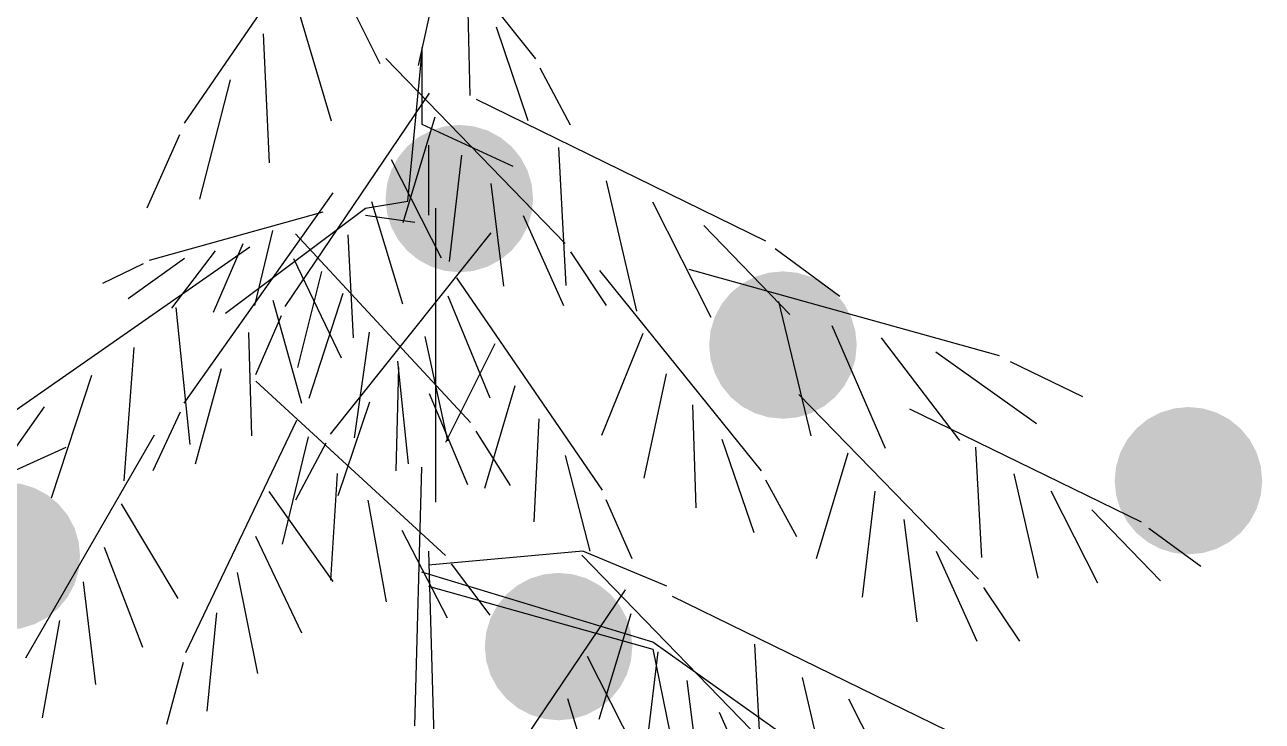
# Model space of a CAD drawing. Extents: x 0 to 1.57, y 0.06 to 3.19.
# Drawn here: x 0.655 to 1.0743, y 2.5691 to 2.8054 of the extents above; entities that cross this region are included whole.
import ezdxf

# ---------------------------------------------------------------- set-up
doc = ezdxf.new("R2010")
doc.units = 0
doc.header["$LTSCALE"] = 1.2
doc.layers.get('0').update_dxf_attribs({"linetype": 'CONTINUOUS'})
doc.layers.add('ARQ-VEG', color=2, linetype='CONTINUOUS')

# ---------------------------------------------------------------- blocks, each defined once
blk = doc.blocks.new('*U37')
at = {"layer": 'ARQ-VEG'}
for points in [[(0.6487, 2.60014), (0.64382, 2.64966), (0.6487, 2.65014)], [(0.6487, 2.60014), (0.6487, 2.65014), (0.65358, 2.60062)], [(0.65358, 2.60062), (0.6487, 2.65014), (0.65358, 2.64966)], [(0.63481, 2.60436), (0.63102, 2.64282), (0.63481, 2.64593)], [(0.63913, 2.60205), (0.63481, 2.64593), (0.63913, 2.64824)], [(0.63481, 2.60436), (0.63481, 2.64593), (0.63913, 2.60205)], [(0.64382, 2.60062), (0.63913, 2.64824), (0.64382, 2.64966)], [(0.63913, 2.60205), (0.63913, 2.64824), (0.64382, 2.60062)], [(0.64382, 2.60062), (0.64382, 2.64966), (0.6487, 2.60014)], [(0.65358, 2.60062), (0.65358, 2.64966), (0.65827, 2.60205)], [(0.65827, 2.60205), (0.65358, 2.64966), (0.65827, 2.64824)], [(0.65827, 2.60205), (0.65827, 2.64824), (0.66259, 2.60436)], [(0.66259, 2.60436), (0.65827, 2.64824), (0.66259, 2.64593)], [(0.66259, 2.60436), (0.66259, 2.64593), (0.66638, 2.60747)], [(0.66638, 2.60747), (0.66259, 2.64593), (0.66638, 2.64282)], [(0.63102, 2.60747), (0.62791, 2.63903), (0.63102, 2.64282)], [(0.63102, 2.60747), (0.63102, 2.64282), (0.63481, 2.60436)], [(0.66638, 2.60747), (0.66638, 2.64282), (0.66949, 2.61125)], [(0.66949, 2.61125), (0.66638, 2.64282), (0.66949, 2.63903)], [(0.62791, 2.61125), (0.6256, 2.63471), (0.62791, 2.63903)], [(0.62791, 2.61125), (0.62791, 2.63903), (0.63102, 2.60747)], [(0.66949, 2.61125), (0.66949, 2.63903), (0.6718, 2.61558)], [(0.6718, 2.61558), (0.66949, 2.63903), (0.6718, 2.63471)], [(0.6256, 2.61558), (0.62418, 2.63002), (0.6256, 2.63471)], [(0.6256, 2.61558), (0.6256, 2.63471), (0.62791, 2.61125)], [(0.6718, 2.61558), (0.6718, 2.63471), (0.67322, 2.62027)], [(0.67322, 2.62027), (0.6718, 2.63471), (0.67322, 2.63002)], [(0.62418, 2.62027), (0.6237, 2.62514), (0.62418, 2.63002)], [(0.62418, 2.62027), (0.62418, 2.63002), (0.6256, 2.61558)], [(0.67322, 2.62027), (0.67322, 2.63002), (0.6737, 2.62514)]]:
    blk.add_solid(points, dxfattribs=at)
blk = doc.blocks.new('*U38')
at = {"layer": 'ARQ-VEG'}
for points in [[(0.79264, 2.72331), (0.78832, 2.76719), (0.79264, 2.7695)], [(0.79733, 2.72188), (0.79264, 2.7695), (0.79733, 2.77092)], [(0.79264, 2.72331), (0.79264, 2.7695), (0.79733, 2.72188)], [(0.80221, 2.7214), (0.79733, 2.77092), (0.80221, 2.7714)], [(0.79733, 2.72188), (0.79733, 2.77092), (0.80221, 2.7214)], [(0.80221, 2.7214), (0.80221, 2.7714), (0.80708, 2.72188)], [(0.80708, 2.72188), (0.80221, 2.7714), (0.80708, 2.77092)], [(0.80708, 2.72188), (0.80708, 2.77092), (0.81177, 2.72331)], [(0.81177, 2.72331), (0.80708, 2.77092), (0.81177, 2.7695)], [(0.81177, 2.72331), (0.81177, 2.7695), (0.81609, 2.72562)], [(0.81609, 2.72562), (0.81177, 2.7695), (0.81609, 2.76719)], [(0.78453, 2.72873), (0.78142, 2.76029), (0.78453, 2.76408)], [(0.78832, 2.72562), (0.78453, 2.76408), (0.78832, 2.76719)], [(0.78453, 2.72873), (0.78453, 2.76408), (0.78832, 2.72562)], [(0.78832, 2.72562), (0.78832, 2.76719), (0.79264, 2.72331)], [(0.81609, 2.72562), (0.81609, 2.76719), (0.81988, 2.72873)], [(0.81988, 2.72873), (0.81609, 2.76719), (0.81988, 2.76408)], [(0.81988, 2.72873), (0.81988, 2.76408), (0.82299, 2.73251)], [(0.82299, 2.73251), (0.81988, 2.76408), (0.82299, 2.76029)], [(0.78142, 2.73251), (0.77911, 2.75597), (0.78142, 2.76029)], [(0.78142, 2.73251), (0.78142, 2.76029), (0.78453, 2.72873)], [(0.82299, 2.73251), (0.82299, 2.76029), (0.8253, 2.73684)], [(0.8253, 2.73684), (0.82299, 2.76029), (0.8253, 2.75597)], [(0.77911, 2.73684), (0.77769, 2.75128), (0.77911, 2.75597)], [(0.77911, 2.73684), (0.77911, 2.75597), (0.78142, 2.73251)], [(0.8253, 2.73684), (0.8253, 2.75597), (0.82672, 2.74153)], [(0.82672, 2.74153), (0.8253, 2.75597), (0.82672, 2.75128)], [(0.77769, 2.74153), (0.77721, 2.7464), (0.77769, 2.75128)], [(0.77769, 2.74153), (0.77769, 2.75128), (0.77911, 2.73684)], [(0.82672, 2.74153), (0.82672, 2.75128), (0.82721, 2.7464)]]:
    blk.add_solid(points, dxfattribs=at)
blk = doc.blocks.new('*U40')
at = {"layer": 'ARQ-VEG'}
for points in [[(0.91185, 2.67173), (0.90697, 2.72125), (0.91185, 2.72173)], [(0.91185, 2.67173), (0.91185, 2.72173), (0.91673, 2.67221)], [(0.91673, 2.67221), (0.91185, 2.72173), (0.91673, 2.72125)], [(0.89796, 2.67594), (0.89417, 2.71441), (0.89796, 2.71752)], [(0.90229, 2.67363), (0.89796, 2.71752), (0.90229, 2.71983)], [(0.89796, 2.67594), (0.89796, 2.71752), (0.90229, 2.67363)], [(0.90697, 2.67221), (0.90229, 2.71983), (0.90697, 2.72125)], [(0.90229, 2.67363), (0.90229, 2.71983), (0.90697, 2.67221)], [(0.90697, 2.67221), (0.90697, 2.72125), (0.91185, 2.67173)], [(0.91673, 2.67221), (0.91673, 2.72125), (0.92142, 2.67363)], [(0.92142, 2.67363), (0.91673, 2.72125), (0.92142, 2.71983)], [(0.92142, 2.67363), (0.92142, 2.71983), (0.92574, 2.67594)], [(0.92574, 2.67594), (0.92142, 2.71983), (0.92574, 2.71752)], [(0.92574, 2.67594), (0.92574, 2.71752), (0.92953, 2.67905)], [(0.92953, 2.67905), (0.92574, 2.71752), (0.92953, 2.71441)], [(0.89417, 2.67905), (0.89107, 2.71062), (0.89417, 2.71441)], [(0.89417, 2.67905), (0.89417, 2.71441), (0.89796, 2.67594)], [(0.92953, 2.67905), (0.92953, 2.71441), (0.93264, 2.68284)], [(0.93264, 2.68284), (0.92953, 2.71441), (0.93264, 2.71062)], [(0.89107, 2.68284), (0.88876, 2.7063), (0.89107, 2.71062)], [(0.89107, 2.68284), (0.89107, 2.71062), (0.89417, 2.67905)], [(0.93264, 2.68284), (0.93264, 2.71062), (0.93495, 2.68716)], [(0.93495, 2.68716), (0.93264, 2.71062), (0.93495, 2.7063)], [(0.88876, 2.68716), (0.88733, 2.70161), (0.88876, 2.7063)], [(0.88876, 2.68716), (0.88876, 2.7063), (0.89107, 2.68284)], [(0.93495, 2.68716), (0.93495, 2.7063), (0.93637, 2.69185)], [(0.93637, 2.69185), (0.93495, 2.7063), (0.93637, 2.70161)], [(0.88733, 2.69185), (0.88685, 2.69673), (0.88733, 2.70161)], [(0.88733, 2.69185), (0.88733, 2.70161), (0.88876, 2.68716)], [(0.93637, 2.69185), (0.93637, 2.70161), (0.93685, 2.69673)]]:
    blk.add_solid(points, dxfattribs=at)
blk = doc.blocks.new('*U41')
at = {"layer": 'ARQ-VEG'}
for points in [[(0.82626, 2.57137), (0.82194, 2.61525), (0.82626, 2.61756)], [(0.83095, 2.56994), (0.82626, 2.61756), (0.83095, 2.61898)], [(0.82626, 2.57137), (0.82626, 2.61756), (0.83095, 2.56994)], [(0.83583, 2.56946), (0.83095, 2.61898), (0.83583, 2.61946)], [(0.83095, 2.56994), (0.83095, 2.61898), (0.83583, 2.56946)], [(0.83583, 2.56946), (0.83583, 2.61946), (0.84071, 2.56994)], [(0.84071, 2.56994), (0.83583, 2.61946), (0.84071, 2.61898)], [(0.84071, 2.56994), (0.84071, 2.61898), (0.8454, 2.57137)], [(0.8454, 2.57137), (0.84071, 2.61898), (0.8454, 2.61756)], [(0.8454, 2.57137), (0.8454, 2.61756), (0.84972, 2.57368)], [(0.84972, 2.57368), (0.8454, 2.61756), (0.84972, 2.61525)], [(0.82194, 2.57368), (0.81815, 2.61214), (0.82194, 2.61525)], [(0.82194, 2.57368), (0.82194, 2.61525), (0.82626, 2.57137)], [(0.84972, 2.57368), (0.84972, 2.61525), (0.85351, 2.57679)], [(0.85351, 2.57679), (0.84972, 2.61525), (0.85351, 2.61214)], [(0.81504, 2.58057), (0.81273, 2.60403), (0.81504, 2.60835)], [(0.81815, 2.57679), (0.81504, 2.60835), (0.81815, 2.61214)], [(0.81504, 2.58057), (0.81504, 2.60835), (0.81815, 2.57679)], [(0.81815, 2.57679), (0.81815, 2.61214), (0.82194, 2.57368)], [(0.85351, 2.57679), (0.85351, 2.61214), (0.85662, 2.58057)], [(0.85662, 2.58057), (0.85351, 2.61214), (0.85662, 2.60835)], [(0.85662, 2.58057), (0.85662, 2.60835), (0.85893, 2.5849)], [(0.85893, 2.5849), (0.85662, 2.60835), (0.85893, 2.60403)], [(0.81273, 2.5849), (0.81131, 2.59934), (0.81273, 2.60403)], [(0.81273, 2.5849), (0.81273, 2.60403), (0.81504, 2.58057)], [(0.85893, 2.5849), (0.85893, 2.60403), (0.86035, 2.58959)], [(0.86035, 2.58959), (0.85893, 2.60403), (0.86035, 2.59934)], [(0.81131, 2.58959), (0.81083, 2.59446), (0.81131, 2.59934)], [(0.81131, 2.58959), (0.81131, 2.59934), (0.81273, 2.5849)], [(0.86035, 2.58959), (0.86035, 2.59934), (0.86083, 2.59446)]]:
    blk.add_solid(points, dxfattribs=at)
blk = doc.blocks.new('*U44')
at = {"layer": 'ARQ-VEG'}
for points in [[(1.04438, 2.6262), (1.03969, 2.67381), (1.04438, 2.67524)], [(1.04925, 2.62572), (1.04438, 2.67524), (1.04925, 2.67572)], [(1.04438, 2.6262), (1.04438, 2.67524), (1.04925, 2.62572)], [(1.04925, 2.62572), (1.04925, 2.67572), (1.05413, 2.6262)], [(1.05413, 2.6262), (1.04925, 2.67572), (1.05413, 2.67524)], [(1.05413, 2.6262), (1.05413, 2.67524), (1.05882, 2.62762)], [(1.05882, 2.62762), (1.05413, 2.67524), (1.05882, 2.67381)], [(1.03537, 2.62993), (1.03158, 2.66839), (1.03537, 2.6715)], [(1.03969, 2.62762), (1.03537, 2.6715), (1.03969, 2.67381)], [(1.03537, 2.62993), (1.03537, 2.6715), (1.03969, 2.62762)], [(1.03969, 2.62762), (1.03969, 2.67381), (1.04438, 2.6262)], [(1.05882, 2.62762), (1.05882, 2.67381), (1.06314, 2.62993)], [(1.06314, 2.62993), (1.05882, 2.67381), (1.06314, 2.6715)], [(1.06314, 2.62993), (1.06314, 2.6715), (1.06693, 2.63304)], [(1.06693, 2.63304), (1.06314, 2.6715), (1.06693, 2.66839)], [(1.03158, 2.63304), (1.02847, 2.66461), (1.03158, 2.66839)], [(1.03158, 2.63304), (1.03158, 2.66839), (1.03537, 2.62993)], [(1.06693, 2.63304), (1.06693, 2.66839), (1.07004, 2.63683)], [(1.07004, 2.63683), (1.06693, 2.66839), (1.07004, 2.66461)], [(1.02847, 2.63683), (1.02616, 2.66028), (1.02847, 2.66461)], [(1.02847, 2.63683), (1.02847, 2.66461), (1.03158, 2.63304)], [(1.07004, 2.63683), (1.07004, 2.66461), (1.07235, 2.64115)], [(1.07235, 2.64115), (1.07004, 2.66461), (1.07235, 2.66028)], [(1.02616, 2.64115), (1.02474, 2.65559), (1.02616, 2.66028)], [(1.02616, 2.64115), (1.02616, 2.66028), (1.02847, 2.63683)], [(1.07235, 2.64115), (1.07235, 2.66028), (1.07377, 2.64584)], [(1.07377, 2.64584), (1.07235, 2.66028), (1.07377, 2.65559)], [(1.02474, 2.64584), (1.02425, 2.65072), (1.02474, 2.65559)], [(1.02474, 2.64584), (1.02474, 2.65559), (1.02616, 2.64115)], [(1.07377, 2.64584), (1.07377, 2.65559), (1.07425, 2.65072)]]:
    blk.add_solid(points, dxfattribs=at)

msp = doc.modelspace()

# ---------------------------------------------------------------- linework, layer by layer
for p, q in [((0.77059, 2.86206, 94.63282), (0.70897, 2.77197, 94.63282)), ((0.77364, 2.86212, 94.63282), (0.82799, 2.79378, 94.63282)), ((0.75438, 2.83404, 94.63282), (0.77527, 2.79218, 94.63282)), ((0.79601, 2.82698, 94.63282), (0.78823, 2.79156, 94.63282)), ((0.74586, 2.81623, 94.63282), (0.75873, 2.77278, 94.63282)), ((0.80487, 2.81642, 94.63282), (0.80576, 2.7814, 94.63282)), ((0.73577, 2.80227, 94.63282), (0.73779, 2.75854, 94.63282)), ((0.81472, 2.80465, 94.63282), (0.82537, 2.77289, 94.63282)), ((0.77727, 2.79387, 94.63282), (0.83809, 2.73122, 94.63282)), ((0.82948, 2.79074, 94.63282), (0.83977, 2.77147, 94.63282)), ((0.72454, 2.78671, 94.63282), (0.71411, 2.74616, 94.63282)), ((0.79195, 2.78215, 94.63282), (0.7431, 2.70977, 94.63282)), ((0.80785, 2.78007, 94.63282), (0.9059, 2.73211, 94.63282)), ((0.79386, 2.77398, 94.63282), (0.78307, 2.73815, 94.63282)), ((0.70739, 2.76804, 94.63282), (0.69629, 2.7431, 94.63282)), ((0.83578, 2.76369, 94.63282), (0.83826, 2.71698, 94.63282)), ((0.77912, 2.75966, 94.63282), (0.79604, 2.72627, 94.63282)), ((0.80299, 2.7611, 94.63282), (0.79874, 2.72509, 94.63282)), ((0.81285, 2.75147, 94.63282), (0.81719, 2.71671, 94.63282)), ((0.85197, 2.75241, 94.63282), (0.86222, 2.70826, 94.63282)), ((0.75935, 2.74831, 94.63282), (0.70888, 2.67705, 94.63282)), ((0.77239, 2.74537, 94.63282), (0.78291, 2.71067, 94.63282)), ((0.86764, 2.74525, 94.63282), (0.88746, 2.70621, 94.63282)), ((0.756, 2.74177, 94.63282), (0.69712, 2.72536, 94.63282)), ((0.82381, 2.74072, 94.63282), (0.83754, 2.71017, 94.63282)), ((0.73895, 2.7356, 94.63282), (0.73282, 2.71013, 94.63282)), ((0.74665, 2.73448, 94.63282), (0.80604, 2.67046, 94.63282)), ((0.81282, 2.73481, 94.63282), (0.75848, 2.66646, 94.63282)), ((0.76439, 2.73415, 94.63282), (0.76622, 2.69917, 94.63282)), ((0.88508, 2.73725, 94.63282), (0.91417, 2.70713, 94.63282)), ((0.73126, 2.72997, 94.63282), (0.64174, 2.66752, 94.63282)), ((0.72888, 2.73104, 94.63282), (0.71874, 2.70778, 94.63282)), ((0.70911, 2.72607, 94.63282), (0.69002, 2.71245, 94.63282)), ((0.71952, 2.72869, 94.63282), (0.70463, 2.70922, 94.63282)), ((0.74602, 2.72611, 94.63282), (0.76218, 2.69236, 94.63282)), ((0.83987, 2.72834, 94.63282), (0.85201, 2.71018, 94.63282)), ((0.90922, 2.72948, 94.63282), (0.93118, 2.71326, 94.63282)), ((0.69503, 2.72425, 94.63282), (0.68128, 2.71756, 94.63282)), ((0.75548, 2.72165, 94.63282), (0.74734, 2.68915, 94.63282)), ((0.84969, 2.72203, 94.63282), (0.90447, 2.65402, 94.63282)), ((0.87995, 2.72249, 94.63282), (0.9851, 2.69318, 94.63282)), ((0.80126, 2.71954, 94.63282), (0.85056, 2.64747, 94.63282)), ((0.76278, 2.71422, 94.63282), (0.75119, 2.67863, 94.63282)), ((0.79828, 2.71338, 94.63282), (0.81254, 2.67878, 94.63282)), ((0.70618, 2.7095, 94.63282), (0.7109, 2.66296, 94.63282)), ((0.73897, 2.71198, 94.63282), (0.7487, 2.67705, 94.63282)), ((0.9104, 2.71147, 94.63282), (0.92135, 2.66599, 94.63282)), ((0.74185, 2.70663, 94.63282), (0.7331, 2.68661, 94.63282)), ((0.73071, 2.70094, 94.63282), (0.73176, 2.66594, 94.63282)), ((0.77162, 2.70114, 94.63282), (0.76657, 2.66523, 94.63282)), ((0.86437, 2.70069, 94.63282), (0.85033, 2.666, 94.63282)), ((0.92838, 2.70332, 94.63282), (0.94649, 2.66177, 94.63282)), ((0.79046, 2.69966, 94.63282), (0.79823, 2.66425, 94.63282)), ((0.81423, 2.69713, 94.63282), (0.79752, 2.66364, 94.63282)), ((0.94509, 2.69913, 94.63282), (0.97168, 2.66436, 94.63282)), ((0.6919, 2.69586, 94.63282), (0.68857, 2.65066, 94.63282)), ((0.96369, 2.69444, 94.63282), (0.99778, 2.67012, 94.63282)), ((0.72153, 2.68864, 94.63282), (0.71266, 2.65634, 94.63282)), ((0.7816, 2.6891, 94.63282), (0.7807, 2.65409, 94.63282)), ((0.78126, 2.69128, 94.63282), (0.78482, 2.65644, 94.63282)), ((0.98884, 2.6912, 94.63282), (1.01339, 2.67924, 94.63282)), ((0.67752, 2.68637, 94.63282), (0.66394, 2.64476, 94.63282)), ((0.73329, 2.68448, 94.63282), (0.7975, 2.6253, 94.63282)), ((0.87228, 2.68702, 94.63282), (0.86473, 2.65156, 94.63282)), ((0.79198, 2.68029, 94.63282), (0.80502, 2.64943, 94.63282)), ((0.82105, 2.68288, 94.63282), (0.81075, 2.64812, 94.63282)), ((0.91725, 2.67999, 94.63282), (0.97807, 2.61733, 94.63282)), ((0.66152, 2.6758, 94.63282), (0.63741, 2.64156, 94.63282)), ((0.77175, 2.67733, 94.63282), (0.76109, 2.64557, 94.63282)), ((0.8812, 2.67651, 94.63282), (0.88232, 2.64151, 94.63282)), ((0.70757, 2.67393, 94.63282), (0.69836, 2.65412, 94.63282)), ((0.74707, 2.67118, 94.63282), (0.70943, 2.59238, 94.63282)), ((0.82912, 2.67171, 94.63282), (0.8275, 2.63673, 94.63282)), ((0.95475, 2.67513, 94.63282), (1.0332, 2.63677, 94.63282)), ((0.80775, 2.66755, 94.63282), (0.81948, 2.64912, 94.63282)), ((0.69883, 2.66619, 94.63282), (0.65516, 2.59057, 94.63282)), ((0.75096, 2.66555, 94.63282), (0.74219, 2.62916, 94.63282)), ((0.75699, 2.66342, 94.63282), (0.7467, 2.64415, 94.63282)), ((0.89113, 2.66481, 94.63282), (0.90198, 2.63311, 94.63282)), ((0.66886, 2.66199, 94.63282), (0.56947, 2.61687, 94.63282)), ((0.8381, 2.65926, 94.63282), (0.84645, 2.62682, 94.63282)), ((0.93384, 2.6601, 94.63282), (0.92306, 2.62426, 94.63282)), ((0.9771, 2.66204, 94.63282), (0.97909, 2.62466, 94.63282)), ((0.7608, 2.65319, 94.63282), (0.75856, 2.617, 94.63282)), ((0.90598, 2.65099, 94.63282), (0.91639, 2.63179, 94.63282)), ((0.99005, 2.65301, 94.63282), (0.99825, 2.61769, 94.63282)), ((0.7377, 2.64704, 94.63282), (0.75936, 2.61651, 94.63282)), ((0.94298, 2.64722, 94.63282), (0.93873, 2.61121, 94.63282)), ((1.00259, 2.64728, 94.63282), (1.01845, 2.61605, 94.63282)), ((0.6876, 2.64285, 94.63282), (0.70681, 2.61073, 94.63282)), ((0.77117, 2.64412, 94.63282), (0.77744, 2.60966, 94.63282)), ((0.85182, 2.64433, 94.63282), (0.8607, 2.62437, 94.63282)), ((0.95283, 2.63758, 94.63282), (0.95717, 2.60283, 94.63282)), ((1.01654, 2.64088, 94.63282), (1.03981, 2.61678, 94.63282)), ((0.78272, 2.634, 94.63282), (0.79813, 2.60426, 94.63282)), ((1.03585, 2.63467, 94.63282), (1.05342, 2.62169, 94.63282)), ((0.73315, 2.63191, 94.63282), (0.74867, 2.59914, 94.63282)), ((0.68189, 2.62813, 94.63282), (0.6948, 2.59425, 94.63282)), ((0.8437, 2.62542, 94.63282), (0.90452, 2.56276, 94.63282)), ((0.96379, 2.62684, 94.63282), (0.97753, 2.59628, 94.63282)), ((0.79944, 2.62253, 94.63282), (0.81257, 2.60507, 94.63282)), ((0.72689, 2.61963, 94.63282), (0.73387, 2.58531, 94.63282)), ((0.67469, 2.61637, 94.63282), (0.67896, 2.58161, 94.63282)), ((0.85838, 2.6137, 94.63282), (0.80954, 2.54132, 94.63282)), ((0.97985, 2.61445, 94.63282), (0.99199, 2.59629, 94.63282)), ((0.87428, 2.61161, 94.63282), (0.97234, 2.56366, 94.63282)), ((0.71993, 2.60595, 94.63282), (0.71667, 2.57261, 94.63282)), ((0.86029, 2.60553, 94.63282), (0.84951, 2.56969, 94.63282)), ((0.66668, 2.60328, 94.63282), (0.66083, 2.57029, 94.63282)), ((0.86943, 2.59265, 94.63282), (0.86518, 2.55664, 94.63282)), ((0.90221, 2.59524, 94.63282), (0.9047, 2.54852, 94.63282)), ((0.70867, 2.58909, 94.63282), (0.70296, 2.568, 94.63282)), ((0.84555, 2.5912, 94.63282), (0.86247, 2.55782, 94.63282)), ((0.87928, 2.58301, 94.63282), (0.88362, 2.54826, 94.63282)), ((0.91841, 2.58396, 94.63282), (0.92865, 2.53981, 94.63282)), ((0.83882, 2.57691, 94.63282), (0.84934, 2.54221, 94.63282)), ((0.93408, 2.57679, 94.63282), (0.9539, 2.53776, 94.63282)), ((0.89024, 2.57227, 94.63282), (0.90398, 2.54171, 94.63282))]:
    msp.add_line(p, q)
at = {"layer": 'ARQ-VEG'}
for p, q in [((0.78944, 2.79768, 94.63282), (0.78944, 2.77159, 94.63282)), ((0.7847, 2.74549, 94.63282), (0.78944, 2.79531, 94.63282)), ((0.78944, 2.77159, 94.63282), (0.82028, 2.75735, 94.63282)), ((0.79181, 2.76447, 94.63282), (0.79181, 2.74074, 94.63282)), ((0.72301, 2.70752, 94.63282), (0.77046, 2.74311, 94.63282)), ((0.77046, 2.74311, 94.63282), (0.7847, 2.74549, 94.63282)), ((0.79419, 2.64346, 94.63282), (0.79419, 2.74311, 94.63282)), ((0.77046, 2.74074, 94.63282), (0.78707, 2.73837, 94.63282)), ((0.78707, 2.56754, 94.63282), (0.78944, 2.65533, 94.63282)), ((0.84401, 2.62686, 94.63282), (0.79181, 2.62211, 94.63282)), ((0.79181, 2.62686, 94.63282), (0.79419, 2.54381, 94.63282)), ((0.87248, 2.61499, 94.63282), (0.84401, 2.62686, 94.63282)), ((0.86774, 2.59601, 94.63282), (0.78944, 2.61974, 94.63282)), ((0.79181, 2.61499, 94.63282), (0.86774, 2.59364, 94.63282)), ((0.9579, 2.53195, 94.63282), (0.86774, 2.59601, 94.63282)), ((0.86774, 2.59364, 94.63282), (0.88435, 2.51297, 94.63282))]:
    msp.add_line(p, q, dxfattribs=at)

# ---------------------------------------------------------------- block references
for name in ['*U38', '*U40', '*U44', '*U37', '*U41']:
    msp.add_blockref(name, (0, 0), dxfattribs=at)

doc.saveas('drawing.dxf')
